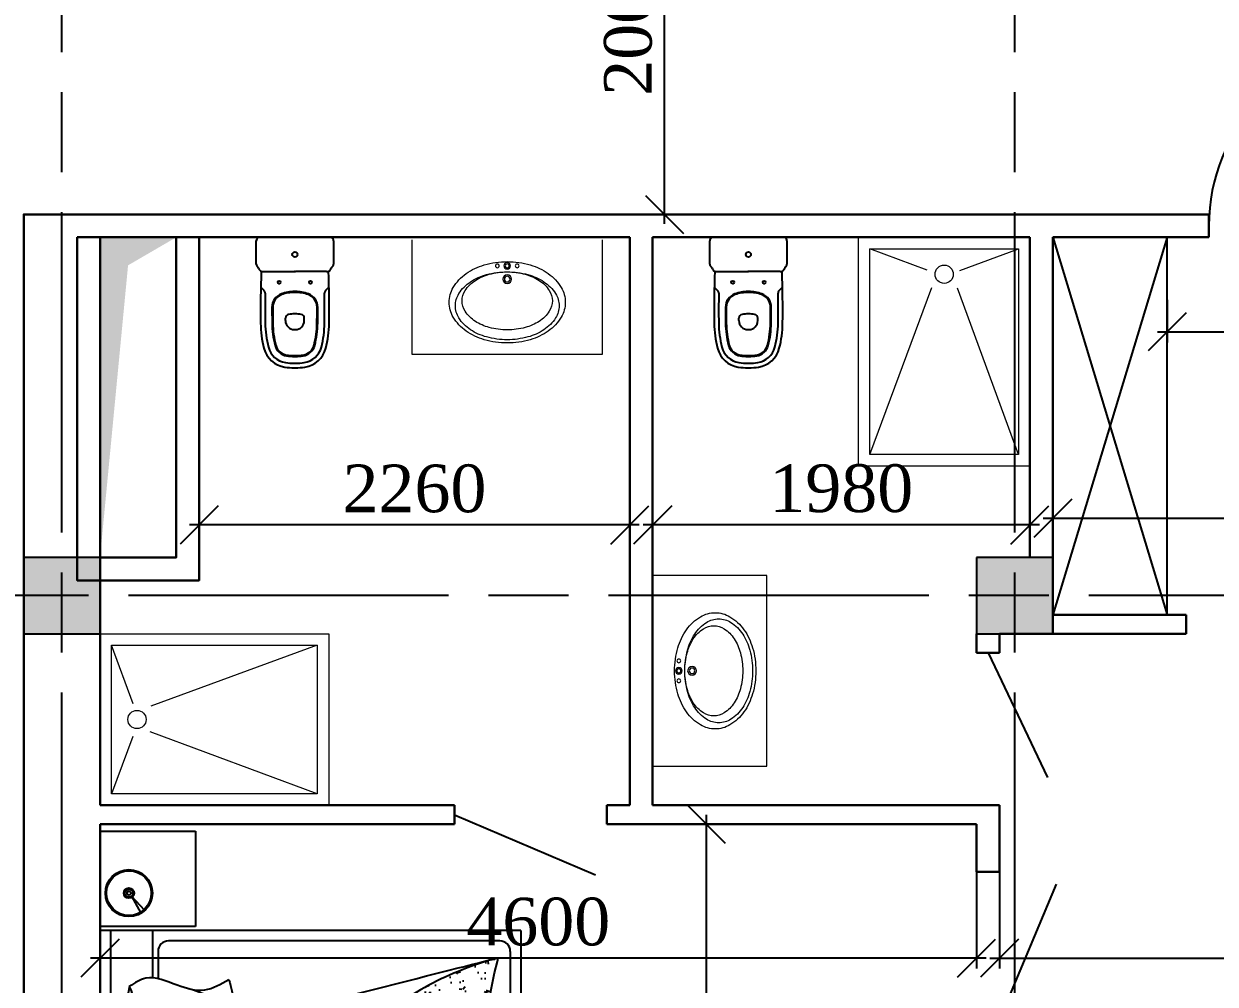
# Model space of a CAD drawing. Header units: inches. Extents: x 2870606 to 3671143, y -733551 to -473558.
# Drawn here: x 3539744 to 3545996, y -514462 to -509423 of the extents above; entities that cross this region are included whole.
import ezdxf

# ---------------------------------------------------------------- set-up
doc = ezdxf.new("R2010")
doc.units = ezdxf.units.IN
doc.header["$MEASUREMENT"] = 0
doc.linetypes.add('ACAD_ISO08W100', pattern=[36, 24, -3, 6, -3])
doc.layers.add('100_FURNITURE', color=25, linetype='Continuous')
doc.layers.add('SANFURN', color=140, linetype='Continuous')
doc.layers.add('_0', color=7, linetype='Continuous', lineweight=25)
doc.styles.add('J~stule', font='dutch.ttf')
doc.dimstyles.new('J~style', dxfattribs={"dimscale": 100, "dimtxt": 2.5, "dimasz": 2, "dimexe": 0.55, "dimexo": 0.725, "dimtad": 1, "dimdec": 0, "dimdsep": 46, "dimtxsty": 'J~stule', "dimblk": 'OBLIQUE', "dimcen": 2, "dimdle": 0.5, "dimadec": 0, "dimazin": 0, "dimtfac": 1, "dimtdec": 0, "dimtmove": 0, "dimatfit": 3, "dimfxl": 1, "dimarcsym": 0})

# ---------------------------------------------------------------- blocks, each defined once
blk = doc.blocks.new('uouyotyolt')
at = {"layer": 'SANFURN', "lineweight": 15}
for p, q in [((2860162.5, 280610.8), (2860049, 280918.8)), ((2861129, 280918.8), (2860255.1, 280599.2)), ((2860160.6, 280439.1), (2860049, 280138.8)), ((2861129, 280138.8), (2860252.6, 280464.1))]:
    blk.add_line(p, q, dxfattribs=at)
for points in [[(2859989, 280078.8), (2859989, 280978.8), (2861189, 280978.8), (2861189, 280078.8)], [(2860049, 280138.8), (2860049, 280918.8), (2861129, 280918.8), (2861129, 280138.8)]]:
    blk.add_lwpolyline(points, close=True, dxfattribs=at)
blk.add_circle((2860182.8, 280528.8), 48, dxfattribs=at)
blk = doc.blocks.new('cu')
at = {"layer": '_0'}
for p, q in [((18.2, 200), (141, 200)), ((0, 0), (0, 186.3)), ((180, 164), (180, 0)), ((279, 158.9), (261.5, 176.4)), ((0, -2.5), (0, 0)), ((180, -2.5), (180, 0)), ((437, 47), (424.3, 47)), ((0, -5), (0, -2.5)), ((0, -191.3), (0, -5)), ((180, -2.5), (180, -5)), ((180, -169), (180, -5)), ((437, -52), (424.3, -52)), ((279, -163.9), (261.5, -181.4)), ((141, -205), (18.2, -205))]:
    blk.add_line(p, q, dxfattribs=at)
for centre, radius in [((236, 80), 7.5), ((90.2, -2.5), 13.5), ((90.2, -2.5), 13.5), ((236, -85), 7.5)]:
    blk.add_circle(centre, radius, dxfattribs=at)
for centre, radius, start, end in [((8, 186.3), 8, 155.21151, 180.00003), ((18.2, 180), 20, 90, 150.98314), ((141, 181), 19, 34.93724, 90), ((164.8, 197.6), 10, 214.93724, 253.78478), ((155, 164), 25, 23.37762, 73.78478), ((383, -5322.3), 5500, 89.29054, 92.13617), ((155, 164), 25, 360, 23.37762), ((293.1, 173), 20, 225, 270.93637), ((383, -5322.3), 5476, 89.29054, 90.93637), ((444.2, -372.6), 526, 75.46051, 89.29054), ((444.2, -372.6), 550, 75.46051, 89.29054), ((548.7, 30), 110, 8.81618, 75.46052), ((548.7, 30), 134, 8.81618, 75.46052), ((485, 0), 200, 160.01601, 180), ((485, 0), 196, 160.01601, 180), ((367.5, 42.7), 75, 90.1648, 160.01601), ((367.5, 42.7), 71, 90.1648, 160.01601), ((383, -5322.3), 5440, 89.29054, 90.1648), ((383, -5322.3), 5436, 89.29054, 90.1648), ((444.2, -372.6), 490, 75.46051, 89.29054), ((444.2, -372.6), 486, 75.46051, 89.29054), ((548.7, 30), 70, 8.81618, 75.46052), ((548.7, 30), 74, 8.81618, 75.46052), ((485, 0), 200, 180, 180.71622), ((485, 0), 196, 180, 180.73083), ((582, 0), 180, 170.28485, 180), ((424.3, 27), 20, 90, 170.28485), ((437, 0), 47, 0, 90), ((437, 0), 47, 356.95091, 0), ((355, 0), 266, 0, 8.81618), ((355, 0), 266, 359.4615, 0), ((355, 0), 270, 0, 8.81618), ((355, 0), 270, 359.46948, 0), ((355, 0), 306, 0, 8.81618), ((355, 0), 306, 359.53189, 0), ((355, 0), 330, 0, 8.81618), ((485, -5), 200, 179.28378, 180), ((485, -5), 200, 180, 199.98399), ((485, -5), 196, 179.26917, 180), ((485, -5), 196, 180, 199.98399), ((582, 0), 180, 180, 180.7958), ((582, -5), 180, 179.2042, 180), ((582, -5), 180, 180, 189.71515), ((424.3, -32), 20, 189.71515, 270), ((437, -5), 47, 270, 0), ((437, -5), 47, 0, 3.04909), ((548.7, -35), 70, 284.53948, 351.18382), ((548.7, -35), 74, 284.53948, 351.18382), ((548.7, -35), 110, 284.53948, 351.18382), ((548.7, -35), 134, 284.53948, 351.18382), ((355, -5), 266, 351.18382, 0), ((355, -5), 266, 0, 0.5385), ((355, -5), 270, 351.18382, 0), ((355, -5), 270, 0, 0.53052), ((355, -5), 306, 351.18382, 0), ((355, -5), 306, 0, 0.46811), ((355, -5), 330, 351.18382, 0), ((355, 0), 330, 359.56594, 0), ((355, -5), 330, 0, 0.43406), ((367.5, -47.7), 75, 199.98399, 269.8352), ((367.5, -47.7), 71, 199.98399, 269.8352), ((383, 5317.3), 5436, 269.8352, 270.70946), ((383, 5317.3), 5440, 269.8352, 270.70946), ((444.2, 367.6), 486, 270.70946, 284.53949), ((444.2, 367.6), 490, 270.70946, 284.53949), ((155, -169), 25, 286.21522, 336.62238), ((155, -169), 25, 336.62238, 0), ((383, 5317.3), 5500, 267.86383, 270.70946), ((293.1, -178), 20, 89.06363, 135), ((383, 5317.3), 5476, 269.06363, 270.70946), ((444.2, 367.6), 526, 270.70946, 284.53949), ((444.2, 367.6), 550, 270.70946, 284.53949), ((8, -191.3), 8, 179.99997, 204.78849), ((18.2, -185), 20, 209.01686, 270), ((141, -186), 19, 270, 325.06276), ((164.8, -202.6), 10, 106.21522, 145.06276)]:
    blk.add_arc(centre, radius, start, end, dxfattribs=at)
blk = doc.blocks.new('ITYIR6')
at = {"lineweight": 13, "elevation": -58.9}
blk.add_lwpolyline([(2899772.1, 225462.1), (2899772.1, 224862.1), (2898772.1, 224862.1), (2898772.1, 225462.1)], dxfattribs=at)
at = {"lineweight": 13}
for centre, radius in [((2899219.9, 225324.7, -58.9), 9.72), ((2899272.1, 225324.7, -58.9), 17.3), ((2899272.1, 225324.7, -58.9), 10.5), ((2899324.1, 225324.7, -58.9), 9.72), ((2899272.1, 225255.3, -58.9), 23.1), ((2899272.1, 225255.3, -58.9), 14.7)]:
    blk.add_circle(centre, radius, dxfattribs=at)
for centre, radius, start, end in [((2899240.6, 225021.4, -58.9), 321.1, 106.16225, 124.97931), ((2899272.1, 224912.8, -58.9), 434.2, 90, 106.16225), ((2899272.1, 224912.8, -58.9), 434.2, 73.83775, 90), ((2899303.6, 225021.4, -58.9), 321.1, 55.02069, 73.83775), ((2899192.5, 225090.2, -58.9), 237.1, 124.97931, 149.37391), ((2899240.4, 224994.9, -58.9), 294.2, 105.14659, 123.16508), ((2899243.9, 225032.2, -58.9), 257.5, 104.90006, 122.71568), ((2899272.1, 224878, -58.9), 415.4, 90, 105.14659), ((2899272.1, 224926.1, -58.9), 367.3, 90, 104.90006), ((2899272.1, 224926.1, -58.9), 367.3, 75.09994, 90), ((2899272.1, 224878, -58.9), 415.4, 74.85341, 90), ((2899300.3, 225032.2, -58.9), 257.5, 57.28432, 75.09994), ((2899303.7, 224994.9, -58.9), 294.2, 56.83492, 74.85341), ((2899351.7, 225090.2, -58.9), 237.1, 30.62609, 55.02069), ((2899119, 225133.7, -58.9), 151.8, 149.37391, 180), ((2899192.1, 225068.8, -58.9), 205.9, 123.16508, 147.63235), ((2899200.8, 225099.1, -58.9), 177.9, 122.71568, 147.18544), ((2899343.3, 225099.1, -58.9), 177.9, 32.81456, 57.28432), ((2899352, 225068.8, -58.9), 205.9, 32.36765, 56.83492), ((2899425.1, 225133.7, -58.9), 151.8, 0, 30.62609), ((2899118.7, 225115.4, -58.9), 119, 147.63235, 180), ((2899135.5, 225141.3, -58.9), 100.1, 147.18544, 180), ((2899135.5, 225141.3, -58.9), 100.1, 180, 212.81456), ((2899408.7, 225141.3, -58.9), 100.1, 0, 32.81456), ((2899408.7, 225141.3, -58.9), 100.1, 327.18544, 0), ((2899425.4, 225115.4, -58.9), 119, 0, 32.36765), ((2899119, 225133.7, -58.9), 151.8, 180, 210.62609), ((2899118.7, 225115.4, -58.9), 119, 180, 212.36765), ((2899200.8, 225183.4, -58.9), 177.9, 212.81456, 237.28432), ((2899343.3, 225183.4, -58.9), 177.9, 302.71568, 327.18544), ((2899425.4, 225115.4, -58.9), 119, 327.63235, 0), ((2899425.1, 225133.7, -58.9), 151.8, 329.37391, 0), ((2899192.5, 225177.2, -58.9), 237.1, 210.62609, 235.02069), ((2899192.1, 225161.9, -58.9), 205.9, 212.36765, 236.83492), ((2899243.9, 225250.4, -58.9), 257.5, 237.28432, 255.09994), ((2899300.3, 225250.4, -58.9), 257.5, 284.90006, 302.71568), ((2899352, 225161.9, -58.9), 205.9, 303.16508, 327.63235), ((2899351.7, 225177.2, -58.9), 237.1, 304.97931, 329.37391), ((2899240.6, 225246, -58.9), 321.1, 235.02069, 253.83775), ((2899240.4, 225235.8, -58.9), 294.2, 236.83492, 254.85341), ((2899272.1, 225352.7, -58.9), 415.4, 254.85341, 270), ((2899272.1, 225356.5, -58.9), 367.3, 255.09994, 270), ((2899272.1, 225356.5, -58.9), 367.3, 270, 284.90006), ((2899272.1, 225352.7, -58.9), 415.4, 270, 285.14659), ((2899303.7, 225235.8, -58.9), 294.2, 285.14659, 303.16508), ((2899303.6, 225246, -58.9), 321.1, 286.16225, 304.97931), ((2899272.1, 225354.6, -58.9), 434.2, 253.83775, 270), ((2899272.1, 225354.6, -58.9), 434.2, 270, 286.16225)]:
    blk.add_arc(centre, radius, start, end, dxfattribs=at)
blk = doc.blocks.new('iy6tito6ot76o')
at = {"layer": '100_FURNITURE'}
h = blk.add_hatch(dxfattribs=at)
h.set_pattern_fill('AR-CONC', color=256, angle=180, style=0)
h.set_pattern_definition([(230, (2869573.83, 216895.09), (-182.18467, 15.9391), [19.05, -209.55]), (175, (2869573.83, 216895.1), (35.2428, -191.05664), [15.24, -167.64]), (280.451, (2869558.65, 216896.42), (-146.9425, -175.1167), [16.19, -178.09]), (226.1842, (2869573.83, 216844.3), (-271.079, 42.0423), [28.575, -314.325]), (276.6356, (2869551.24, 216847.8), (-237.4042, -247.4256), [24.285, -267.135]), (171.184, (2869573.83, 216844.3), (-237.4046, -247.4251), [22.86, -251.46]), (201, (2869548.43, 216856.99), (-151.6149, 102.2655), [19.05, -209.55]), (146, (2869548.43, 216857), (-61.802, -184.188), [15.24, -167.64]), (251.4514, (2869535.8, 216865.51), (-213.4165, -81.92286), [16.19, -178.09]), (217.5, (2869573.83, 216895.09), (-3.0886, -84.55504), [0, -165.608, 0, -170.18, 0, -168.275]), (187.5, (2869573.83, 216895.09), (-66.81966, -100.18057), [0, -97.028, 0, -161.798, 0, -64.135]), (147.5, (2869630.474, 216895.09), (-135.590595, 5.72874), [0, -63.5, 0, -198.12, 0, -262.89]), (137.5, (2869655.87, 216895.09), (-148.12918, -25.4265), [0, -82.55, 0, -131.572, 0, -186.69])])
edge = h.paths.add_edge_path()
edge.add_spline(control_points=[(2850367.2, 262864), (2850389.4, 262654.6), (2850440.9, 262169.8), (2850463.6, 261479.6), (2850367.5, 261149.4), (2850389.5, 261156.6), (2850404.1, 261161.5), (2850404.7, 261161.7)], knot_values=[5766.267478, 5766.267478, 5766.267478, 5766.267478, 6326.544882, 7063.125625, 7075.853468, 7104.137891, 7105.215597, 7105.215597, 7105.215597, 7105.215597], degree=3, periodic=0)
edge.add_spline(control_points=[(2850404.7, 261161.7), (2850593, 261224.6), (2850752.5, 261295.9), (2851288, 261646.3), (2851309.4, 261782), (2851491, 261982.6), (2851582.2, 261825.2), (2851682.7, 261708.1), (2851788, 261619.1), (2851869.7, 261557.4), (2851832.7, 261609.1), (2851812.4, 261639), (2851802.7, 261653.8)], knot_values=[7105.215597, 7105.215597, 7105.215597, 7105.215597, 7482.255608, 7822.118426, 8365.070605, 8376.683952, 8384.467459, 8620.875161, 8806.816714, 8824.217175, 8839.174614, 8855.523867, 8855.523867, 8855.523867, 8855.523867], degree=3, periodic=0)
edge.add_arc((2851966.2, 261616.1), 167.9, 526.97885, 526.97996, ccw=False)
edge.add_spline(control_points=[(2851802.7, 261653.8), (2851779, 261690), (2851760.5, 261721.1), (2851746.3, 261748.3)], knot_values=[8855.523867, 8855.523867, 8855.523867, 8855.523867, 8895.532423, 8895.532423, 8895.532423, 8895.532423], degree=3, periodic=0)
edge.add_spline(control_points=[(2851746.3, 261748.3), (2851694.4, 261847.4), (2851703.8, 261964.3), (2851729.9, 262096.9), (2851751.6, 262173.7)], knot_values=[8895.532423, 8895.532423, 8895.532423, 8895.532423, 9041.086843, 9254.378307, 9254.378307, 9254.378307, 9254.378307], degree=3, periodic=0)
edge.add_spline(control_points=[(2851751.6, 262173.7), (2851738.6, 262218.6), (2851707, 262358.1), (2851737.1, 262501.7), (2851757.5, 262598.9)], knot_values=[94.285977, 94.285977, 94.285977, 94.285977, 220.862167, 485.908125, 485.908125, 485.908125, 485.908125], degree=3, periodic=0)
edge.add_spline(control_points=[(2851757.5, 262598.9), (2851757.6, 262603.6), (2851759.9, 262647.6), (2851772.5, 262691.4), (2851783.7, 262730.5)], knot_values=[0, 0, 0, 0, 13.110285, 122.324981, 122.324981, 122.324981, 122.324981], degree=3, periodic=0)
edge.add_spline(control_points=[(2851783.7, 262730.5), (2851825.7, 262706.3), (2851881.3, 262674.3), (2851940.6, 262674.3), (2851955.1, 262675.8)], knot_values=[0, 0, 0, 0, 126.546295, 167.288555, 167.288555, 167.288555, 167.288555], degree=3, periodic=0)
edge.add_spline(control_points=[(2851955.1, 262675.8), (2851965.2, 262710.7), (2851974.6, 262752.8), (2851982.1, 262812.5), (2851747.2, 262790.7), (2851480.4, 262735), (2850869.8, 262853.1), (2850438.8, 262906.9), (2850513.6, 262885.6), (2850371.1, 262898.6), (2850368.3, 262874), (2850367.2, 262864)], knot_values=[3985.05903, 3985.05903, 3985.05903, 3985.05903, 4080.88352, 4095.097586, 4129.948642, 4553.773643, 5047.299708, 5447.379817, 5706.978712, 5742.134282, 5766.267478, 5766.267478, 5766.267478, 5766.267478], degree=3, periodic=0)
for p, q in [((2852460.1, 263509.7), (2851960, 263509.7)), ((2851960, 263509.7), (2851960, 263009.3)), ((2852460.1, 263009.3), (2852460.1, 263509.7)), ((2852225.7, 263094.2), (2852294.2, 263169.5)), ((2852294.2, 263169.5), (2852245.4, 263079.6)), ((2850252.1, 261009.6), (2850252.1, 262989.6)), ((2850252.1, 262989.6), (2852460.1, 262989.6)), ((2851960, 263009.3), (2852460.1, 263009.3)), ((2852184.8, 262741.2), (2852184.8, 262989.6)), ((2852404.7, 261009.6), (2852404.7, 262989.6)), ((2852460.1, 261009.6), (2852460.1, 262989.6)), ((2850362.1, 262934.6), (2852100.3, 262934.6)), ((2850307.1, 261119.6), (2850307.1, 262879.6)), ((2852155.3, 262736.7), (2852155.3, 262879.6)), ((2852155.3, 261867), (2852155.3, 262132.2)), ((2852184.8, 261862.5), (2852184.8, 262136.8)), ((2852155.3, 261119.6), (2852155.3, 261262.6)), ((2852184.8, 261009.6), (2852184.8, 261258.1)), ((2850362.1, 261064.6), (2852100.3, 261064.6)), ((2850252.1, 261009.6), (2852460.1, 261009.6)), ((2851960, 260489.5), (2851960, 260989.9)), ((2851960, 260989.9), (2852460.1, 260989.9)), ((2852460.1, 260989.9), (2852460.1, 260489.5)), ((2852225.7, 260905.1), (2852294.2, 260829.7)), ((2852294.2, 260829.7), (2852245.4, 260919.7)), ((2852460.1, 260489.5), (2851960, 260489.5))]:
    blk.add_line(p, q, dxfattribs=at)
for centre, radius in [((2852308.5, 263185.3), 123.2), ((2852308.5, 263185.3), 117.5), ((2852308.5, 263185.3), 27), ((2852308.5, 263185.3), 21.3), ((2852308.5, 263185.3), 10), ((2852308.5, 260813.9), 123.2), ((2852308.5, 260813.9), 117.5), ((2852308.5, 260813.9), 27), ((2852308.5, 260813.9), 21.3), ((2852308.5, 260813.9), 10)]:
    blk.add_circle(centre, radius, dxfattribs=at)
for centre, radius, start, end in [((2852100.3, 262879.6), 55, 0, 90), ((2852103.3, 262398.3), 303.3, 106.10155, 156.90491), ((2852003.2, 262220.7), 195.6, 95.30374, 182.10826), ((2852009.3, 262387.1), 275.3, 310.1552, 1.89049), ((2851966.2, 261616.1), 167.9, 82.30633, 166.97918), ((2852005.4, 261736.6), 293.4, 274.16106, 352.34383), ((2852098.9, 261736.2), 432.5, 234.77821, 256.11832), ((2850362.1, 261119.6), 55, 180, 270), ((2852100.3, 261119.6), 55, 270, 0)]:
    blk.add_arc(centre, radius, start, end, dxfattribs=at)
for points, knots in [([(2851955.1, 262675.8), (2851965.2, 262710.7), (2851974.6, 262752.8), (2851982.1, 262812.5), (2851747.2, 262790.7), (2851480.4, 262735), (2850869.8, 262853.1), (2850438.8, 262906.9), (2850513.6, 262885.6), (2850371.1, 262898.6), (2850368.3, 262874), (2850367.2, 262864)], [3985.05903, 3985.05903, 3985.05903, 3985.05903, 4080.88352, 4095.097586, 4129.948642, 4553.773643, 5047.299708, 5447.379817, 5706.978712, 5742.134282, 5766.267478, 5766.267478, 5766.267478, 5766.267478]), ([(2850367.2, 262864), (2850389.4, 262654.6), (2850440.9, 262169.8), (2850463.6, 261479.6), (2850367.5, 261149.4), (2850586.3, 261221.6), (2850752, 261295.6), (2851288, 261646.3), (2851309.4, 261782), (2851491, 261982.6), (2851582.2, 261825.2), (2851682.7, 261708.1), (2851788, 261619.1), (2851869.7, 261557.4), (2851691.7, 261806.2), (2851699.7, 261943.5), (2851729.9, 262096.9), (2851751.6, 262173.7)], [5766.267478, 5766.267478, 5766.267478, 5766.267478, 6326.544882, 7063.125625, 7075.853468, 7104.137891, 7482.255608, 7822.118426, 8365.070605, 8376.683952, 8384.467459, 8620.875161, 8806.816714, 8824.217175, 8839.174614, 9041.086843, 9254.378307, 9254.378307, 9254.378307, 9254.378307]), ([(2851802.7, 261653.8), (2851805.7, 261670.6), (2851818.1, 261761.1), (2851799.1, 261851.8), (2851783.7, 261925.7)], [355.798164, 355.798164, 355.798164, 355.798164, 402.016842, 604.685285, 604.685285, 604.685285, 604.685285]), ([(2851783.7, 261268.8), (2851772.5, 261307.9), (2851747.1, 261396.1), (2851763.8, 261485.2), (2851775.5, 261535)], [0, 0, 0, 0, 109.214696, 246.634525, 246.634525, 246.634525, 246.634525])]:
    blk.add_open_spline(points, degree=3, knots=knots, dxfattribs=at)
for points in [[(2851783.7, 262730.5), (2851758.2, 262613), (2851809.2, 262295), (2851783.7, 262073.6)], [(2851783.7, 262730.5), (2851911.9, 262676.2), (2852054.8, 262701.9), (2852220.5, 262739), (2852306.4, 262696.2)], [(2852306.4, 262696.2), (2852277.7, 262599.1), (2852283, 262433.9), (2852306.4, 262275.1), (2852338.8, 262206.9), (2852306.4, 262109.1)], [(2852306.4, 262696.2), (2852349.4, 262508.8), (2852338, 262210.7)], [(2851783.7, 262073.6), (2851724.6, 262309.2), (2851757.5, 262598.9)], [(2852306.4, 262109.1), (2852243.8, 262135.8), (2852092.5, 262123.9), (2851923.3, 262135.8), (2851783.7, 262073.6)], [(2852306.4, 261890.1), (2852243.8, 261863.4), (2852092.5, 261875.3), (2851923.3, 261863.4), (2851783.7, 261925.7)], [(2852306.4, 261303.1), (2852277.7, 261400.1), (2852283, 261565.3), (2852306.4, 261724.1), (2852338.8, 261792.3), (2852306.4, 261890.1)], [(2852306.4, 261303.1), (2852339.4, 261585.8), (2852339.7, 261806.8)], [(2851866.6, 261563), (2851468.8, 261440.2), (2850580, 261206.6), (2850378.6, 261155)], [(2851783.7, 261268.8), (2851911.9, 261323), (2852054.8, 261297.3), (2852220.5, 261260.2), (2852306.4, 261303.1)]]:
    blk.add_spline(points, degree=3, dxfattribs=at)
for points in [[(2851783.7, 261925.7), (2851769.1, 261866.7), (2851754.6, 261807.7), (2851746.3, 261748.3)], [(2851743.8, 261525.2), (2851747.4, 261482), (2851752.5, 261438.7), (2851757.7, 261395.4)]]:
    blk.add_open_spline(points, degree=3, dxfattribs=at)
blk = doc.blocks.new('_Oblique')
at = {"color": 0, "linetype": 'ByBlock', "lineweight": -2}
blk.add_line((-0.5, -0.5), (0.5, 0.5), dxfattribs=at)
blk = doc.blocks.new('*D818')
at = {"color": 0, "lineweight": -2, "transparency": 16777216}
for p, q in [((3540143.7, -513695.6), (3540143.7, -514380.2)), ((3544743.7, -513846.5), (3544743.7, -514380.2)), ((3544793.7, -514325.2), (3540093.7, -514325.2))]:
    blk.add_line(p, q, dxfattribs=at)
at = {"layer": 'Defpoints', "color": 0, "lineweight": 35, "transparency": 16777216}
for p in [(3540143.7, -513623.1), (3544743.7, -513774), (3540143.7, -514325.2)]:
    blk.add_point(p, dxfattribs=at)
at = {"color": 0, "lineweight": -2, "transparency": 16777216, "xscale": 200, "yscale": 200, "zscale": 200, "rotation": 180}
blk.add_blockref('_Oblique', (3540143.7, -514325.2), dxfattribs=at)
at = {"color": 0, "lineweight": -2, "transparency": 16777216, "xscale": 200, "yscale": 200, "zscale": 200}
blk.add_blockref('_Oblique', (3544743.7, -514325.2), dxfattribs=at)
at = {"color": 0, "transparency": 16777216, "insert": (3542443.7, -514135.2), "char_height": 250, "attachment_point": 5, "style": 'J~stule'}
blk.add_mtext('4600', dxfattribs=at)
blk = doc.blocks.new('*D819')
at = {"color": 0, "lineweight": -2, "transparency": 16777216}
for p, q in [((3544863.7, -513770.6), (3544863.7, -514380.2)), ((3549743.7, -513770.6), (3549743.7, -514380.2)), ((3544813.7, -514325.2), (3549793.7, -514325.2))]:
    blk.add_line(p, q, dxfattribs=at)
at = {"layer": 'Defpoints', "color": 0, "lineweight": 35, "transparency": 16777216}
for p in [(3544863.7, -513698.1), (3549743.7, -513698.1), (3549743.7, -514325.2)]:
    blk.add_point(p, dxfattribs=at)
at = {"color": 0, "lineweight": -2, "transparency": 16777216, "xscale": 200, "yscale": 200, "zscale": 200, "rotation": 180}
blk.add_blockref('_Oblique', (3544863.7, -514325.2), dxfattribs=at)
at = {"color": 0, "lineweight": -2, "transparency": 16777216, "xscale": 200, "yscale": 200, "zscale": 200}
blk.add_blockref('_Oblique', (3549743.7, -514325.2), dxfattribs=at)
at = {"color": 0, "transparency": 16777216, "insert": (3547303.7, -514135), "char_height": 250, "attachment_point": 5, "style": 'J~stule'}
blk.add_mtext('4880', dxfattribs=at)
blk = doc.blocks.new('*D820')
at = {"color": 0, "lineweight": -2, "transparency": 16777216}
for p, q in [((3543043.7, -512150.6), (3543043.7, -511997.5)), ((3545023.7, -512150.6), (3545023.7, -511997.5)), ((3545073.7, -512052.5), (3542993.7, -512052.5))]:
    blk.add_line(p, q, dxfattribs=at)
at = {"layer": 'Defpoints', "color": 0, "lineweight": 35, "transparency": 16777216}
for p in [(3543043.7, -512052.5), (3543043.7, -512223.1), (3545023.7, -512223.1)]:
    blk.add_point(p, dxfattribs=at)
at = {"color": 0, "lineweight": -2, "transparency": 16777216, "xscale": 200, "yscale": 200, "zscale": 200, "rotation": 180}
blk.add_blockref('_Oblique', (3543043.7, -512052.5), dxfattribs=at)
at = {"color": 0, "lineweight": -2, "transparency": 16777216, "xscale": 200, "yscale": 200, "zscale": 200}
blk.add_blockref('_Oblique', (3545023.7, -512052.5), dxfattribs=at)
at = {"color": 0, "transparency": 16777216, "insert": (3544033.7, -511861.4), "char_height": 250, "attachment_point": 5, "style": 'J~stule'}
blk.add_mtext('1980', dxfattribs=at)
blk = doc.blocks.new('*D821')
at = {"color": 0, "lineweight": -2, "transparency": 16777216}
for p, q in [((3540663.7, -512053.4), (3540663.7, -511997.5)), ((3542923.7, -512160.8), (3542923.7, -511997.5)), ((3542973.7, -512052.5), (3540613.7, -512052.5))]:
    blk.add_line(p, q, dxfattribs=at)
at = {"layer": 'Defpoints', "color": 0, "lineweight": 35, "transparency": 16777216}
for p in [(3540663.7, -512052.5), (3540663.7, -512125.9), (3542923.7, -512233.3)]:
    blk.add_point(p, dxfattribs=at)
at = {"color": 0, "lineweight": -2, "transparency": 16777216, "xscale": 200, "yscale": 200, "zscale": 200, "rotation": 180}
blk.add_blockref('_Oblique', (3540663.7, -512052.5), dxfattribs=at)
at = {"color": 0, "lineweight": -2, "transparency": 16777216, "xscale": 200, "yscale": 200, "zscale": 200}
blk.add_blockref('_Oblique', (3542923.7, -512052.5), dxfattribs=at)
at = {"color": 0, "transparency": 16777216, "insert": (3541793.7, -511862.4), "char_height": 250, "attachment_point": 5, "style": 'J~stule'}
blk.add_mtext('2260', dxfattribs=at)
blk = doc.blocks.new('*D822')
at = {"color": 0, "lineweight": -2, "transparency": 16777216}
for p, q in [((3545743.7, -510872.1), (3545743.7, -511094.4)), ((3547393.7, -510872.1), (3547393.7, -511094.4)), ((3545693.7, -511039.4), (3547443.7, -511039.4))]:
    blk.add_line(p, q, dxfattribs=at)
at = {"layer": 'Defpoints', "color": 0, "lineweight": 35, "transparency": 16777216}
for p in [(3545743.7, -510799.6, -51.2), (3547393.7, -510799.6, 94.1), (3547393.7, -511039.4)]:
    blk.add_point(p, dxfattribs=at)
at = {"color": 0, "lineweight": -2, "transparency": 16777216, "xscale": 200, "yscale": 200, "zscale": 200, "rotation": 180}
blk.add_blockref('_Oblique', (3545743.7, -511039.4), dxfattribs=at)
at = {"color": 0, "lineweight": -2, "transparency": 16777216, "xscale": 200, "yscale": 200, "zscale": 200}
blk.add_blockref('_Oblique', (3547393.7, -511039.4), dxfattribs=at)
at = {"color": 0, "transparency": 16777216, "insert": (3546568.7, -510846.7), "char_height": 250, "attachment_point": 5, "style": 'J~stule'}
blk.add_mtext('1650', dxfattribs=at)
blk = doc.blocks.new('*D823')
at = {"color": 0, "lineweight": -2, "transparency": 16777216}
for p, q in [((3545143.7, -511938.8), (3545143.7, -512072.4)), ((3549743.7, -511938.8), (3549743.7, -512072.4)), ((3545093.7, -512017.4), (3549793.7, -512017.4))]:
    blk.add_line(p, q, dxfattribs=at)
at = {"layer": 'Defpoints', "color": 0, "lineweight": 35, "transparency": 16777216}
for p in [(3545143.7, -511866.3), (3549743.7, -511866.3), (3549743.7, -512017.4)]:
    blk.add_point(p, dxfattribs=at)
at = {"color": 0, "lineweight": -2, "transparency": 16777216, "xscale": 200, "yscale": 200, "zscale": 200, "rotation": 180}
blk.add_blockref('_Oblique', (3545143.7, -512017.4), dxfattribs=at)
at = {"color": 0, "lineweight": -2, "transparency": 16777216, "xscale": 200, "yscale": 200, "zscale": 200}
blk.add_blockref('_Oblique', (3549743.7, -512017.4), dxfattribs=at)
at = {"color": 0, "transparency": 16777216, "insert": (3547443.7, -511827.4), "char_height": 250, "attachment_point": 5, "style": 'J~stule'}
blk.add_mtext('4600', dxfattribs=at)
blk = doc.blocks.new('*D855')
at = {"color": 0, "lineweight": -2, "transparency": 16777216}
for p, q in [((3543326.6, -518273.1), (3543326.6, -513573.1)), ((3543571.2, -513623.1), (3543271.6, -513623.1)), ((3543571.2, -518223.1), (3543271.6, -518223.1))]:
    blk.add_line(p, q, dxfattribs=at)
at = {"layer": 'Defpoints', "color": 0, "lineweight": 35, "transparency": 16777216}
for p in [(3543326.6, -513623.1), (3543643.7, -513623.1), (3543643.7, -518223.1)]:
    blk.add_point(p, dxfattribs=at)
at = {"color": 0, "lineweight": -2, "transparency": 16777216, "xscale": 200, "yscale": 200, "zscale": 200}
for p, rotation in [((3543326.6, -513623.1), 90), ((3543326.6, -518223.1), 270)]:
    blk.add_blockref('_Oblique', p, dxfattribs=dict(at, rotation=rotation))
at = {"color": 0, "transparency": 16777216, "insert": (3543136.6, -515923.1), "char_height": 250, "attachment_point": 5, "rotation": 90, "style": 'J~stule'}
blk.add_mtext('4600', dxfattribs=at)
blk = doc.blocks.new('*D856')
at = {"color": 0, "lineweight": -2, "transparency": 16777216}
for p, q in [((3543105.6, -510473.1), (3543105.6, -508373.1)), ((3542751.8, -508423.1), (3543160.6, -508423.1)), ((3542751.8, -510423.1), (3543160.6, -510423.1))]:
    blk.add_line(p, q, dxfattribs=at)
at = {"layer": 'Defpoints', "color": 0, "lineweight": 35, "transparency": 16777216}
for p in [(3542679.3, -508423.1), (3543105.6, -508423.1), (3542679.3, -510423.1)]:
    blk.add_point(p, dxfattribs=at)
at = {"color": 0, "lineweight": -2, "transparency": 16777216, "xscale": 200, "yscale": 200, "zscale": 200}
for p, rotation in [((3543105.6, -508423.1), 90), ((3543105.6, -510423.1), 270)]:
    blk.add_blockref('_Oblique', p, dxfattribs=dict(at, rotation=rotation))
at = {"color": 0, "transparency": 16777216, "insert": (3542915.6, -509423.1), "char_height": 250, "attachment_point": 5, "rotation": 90, "style": 'J~stule'}
blk.add_mtext('2000', dxfattribs=at)

msp = doc.modelspace()

# ---------------------------------------------------------------- hatches: boundary and pattern name
h = msp.add_hatch(color=256)
h.dxf.hatch_style = 1
h.paths.add_polyline_path([(3540143.68, -512623.13), (3540143.68, -512223.13), (3539743.68, -512223.13), (3539743.68, -512623.13)])
h = msp.add_hatch(color=256)
h.dxf.hatch_style = 1
h.paths.add_polyline_path([(3545143.68, -512623.13), (3545143.68, -512223.13), (3544743.68, -512223.13), (3544743.68, -512623.13)])

# ---------------------------------------------------------------- linework, layer by layer
at = {"color": 252, "linetype": 'ACAD_ISO08W100', "ltscale": 70}
for p, q in [((3539943.68, -524692.02), (3539943.68, -496403.85)), ((3544943.68, -524692.02), (3544943.68, -496403.85)), ((3587332.87, -512423.13), (3525281.82, -512423.13))]:
    msp.add_line(p, q, dxfattribs=at)
at = {"lineweight": 30}
for p, q in [((3545963.32, -510423.13, 35.22), (3545963.32, -510543.13, 35.22)), ((3540143.68, -513523.13), (3540143.68, -510543.13)), ((3542923.68, -513523.09), (3542923.68, -510543.13)), ((3545023.68, -510543.13), (3543043.68, -510543.13)), ((3543043.68, -513523.09), (3543043.68, -510543.13)), ((3545023.68, -512223.13), (3545023.68, -510543.13)), ((3545963.32, -510543.13), (3545143.68, -510543.13)), ((3545143.68, -512623.13), (3545143.68, -510543.13)), ((3545143.68, -512523.13), (3545843.32, -512523.13)), ((3545843.32, -512523.13), (3545843.32, -512623.13)), ((3544743.68, -512723.13), (3544743.68, -512623.13)), ((3544863.68, -512623.13), (3545843.32, -512623.13)), ((3544863.68, -512723.13), (3544863.68, -512623.13)), ((3544743.68, -512723.13), (3544863.68, -512723.13)), ((3542003.68, -513523.09), (3540143.68, -513523.09)), ((3542003.68, -513523.09), (3542003.68, -513623.09)), ((3542923.68, -513523.09), (3542803.68, -513523.09)), ((3542803.68, -513523.09), (3542803.68, -513623.09)), ((3544863.68, -513523.09), (3543043.68, -513523.09)), ((3544863.68, -513873.09), (3544863.68, -513523.09)), ((3540143.68, -518223.13), (3540143.68, -513623.09)), ((3542003.68, -513623.09), (3540143.68, -513623.09)), ((3544743.68, -513623.09), (3542803.68, -513623.09)), ((3544743.68, -513873.09), (3544743.68, -513623.09)), ((3544863.68, -513873.09), (3544743.68, -513873.09))]:
    msp.add_line(p, q, dxfattribs=at)
for q in [(3545743.68, -510543.13, -58.88), (3545143.68, -512523.13)]:
    msp.add_line((3545743.68, -512523.13), q)
at = {"color": 0}
for p, q in [((3544803.68, -512723.13), (3545116.69, -513376.73)), ((3542003.68, -513573.09), (3542743.7, -513888.09)), ((3544803.68, -514793.09), (3545163.19, -513936.42))]:
    msp.add_line(p, q, dxfattribs=at)
at = {"lineweight": 30}
for points in [[(3545963.32, -510423.13), (3539743.68, -510423.13), (3539743.68, -518623.13)], [(3542923.68, -510543.13), (3540663.68, -510543.13)]]:
    msp.add_lwpolyline(points, dxfattribs=at)
for points in [[(3540023.68, -510543.13), (3540023.68, -512343.13), (3540663.68, -512343.13), (3540663.68, -510543.13)], [(3540543.68, -510543.13), (3540543.68, -512223.13), (3540143.68, -512223.13), (3540143.68, -510543.13)]]:
    msp.add_lwpolyline(points, close=True, dxfattribs=at)
msp.add_lwpolyline([(3545743.68, -510543.13), (3545143.68, -512523.13)])
at = {"elevation": -58.88}
msp.add_lwpolyline([(3545143.68, -510543.13), (3545743.68, -512523.13)], dxfattribs=at)
for points in [[(3539743.68, -512223.13), (3539743.68, -512623.13), (3540143.68, -512623.13), (3540143.68, -512223.13)], [(3544743.68, -512223.13), (3544743.68, -512623.13), (3545143.68, -512623.13), (3545143.68, -512223.13)]]:
    msp.add_lwpolyline(points, close=True)
msp.add_arc((3546911.72, -510479.79, -23.65), 948.4, 92.924961, 180.201966)
msp.add_solid([(3540143.68, -512223.13), (3540143.68, -510543.13), (3540290.76, -510690.21), (3540543.68, -510543.13)])

# ---------------------------------------------------------------- block references
at = {"rotation": 269.9999986392983}
for p in [(3541168.68, -510543.13), (3543548.68, -510543.13)]:
    msp.add_blockref('cu', p, dxfattribs=at)
at = {"color": 1}
for name, p, rotation in [('uouyotyolt', (3264044.86, 2349445.86), 270), ('iy6tito6ot76o', (6392603.75, -253170.1), 180)]:
    msp.add_blockref(name, p, dxfattribs=dict(at, rotation=rotation))
at = {"color": 1, "xscale": -1}
msp.add_blockref('ITYIR6', (6441552.67, -736017.91, 58.88), dxfattribs=at)
at = {"color": 1, "xscale": -1, "rotation": 90}
msp.add_blockref('ITYIR6', (3768505.82, 2386454.26, 58.88), dxfattribs=at)
at = {"color": 1}
msp.add_blockref('uouyotyolt', (680154.7, -793601.96), dxfattribs=at)

# ---------------------------------------------------------------- dimensions: what is measured, and where the dimension line sits
for base, p1, p2, picture, middle in [((3543105.63, -508423.13), (3542679.33, -510423.13), (3542679.33, -508423.13), '*D856', (3542915.61, -509423.13)), ((3543326.6, -513623.09), (3543643.68, -518223.13), (3543643.68, -513623.09), '*D855', (3543136.59, -515923.11))]:
    dim = msp.add_linear_dim(base=base, p1=p1, p2=p2, angle=90, dimstyle='J~style', override={"dimdec": 1, "dimtdec": 1})
    dim.commit()
    dim.dimension.update_dxf_attribs({"geometry": picture, "text_midpoint": middle})
for base, p1, p2, picture, middle in [((3547393.68, -511039.42), (3545743.68, -510799.59, -51.25), (3547393.68, -510799.59, 94.1), '*D822', (3546568.68, -510846.72)), ((3549743.68, -512017.38), (3545143.68, -511866.29), (3549743.68, -511866.29), '*D823', (3547443.68, -511827.37)), ((3540663.68, -512052.46), (3542923.68, -512233.32), (3540663.68, -512125.93), '*D821', (3541793.68, -511862.44)), ((3543043.68, -512052.46), (3545023.68, -512223.13), (3543043.68, -512223.13), '*D820', (3544033.68, -511861.4)), ((3540143.68, -514325.18), (3544743.68, -513773.95), (3540143.68, -513623.09), '*D818', (3542443.68, -514135.16)), ((3549743.68, -514325.18), (3544863.68, -513698.09), (3549743.68, -513698.09), '*D819', (3547303.68, -514134.99))]:
    dim = msp.add_linear_dim(base=base, p1=p1, p2=p2, dimstyle='J~style', override={"dimdec": 1, "dimtdec": 1})
    dim.commit()
    dim.dimension.update_dxf_attribs({"geometry": picture, "text_midpoint": middle})

doc.saveas('drawing.dxf')
